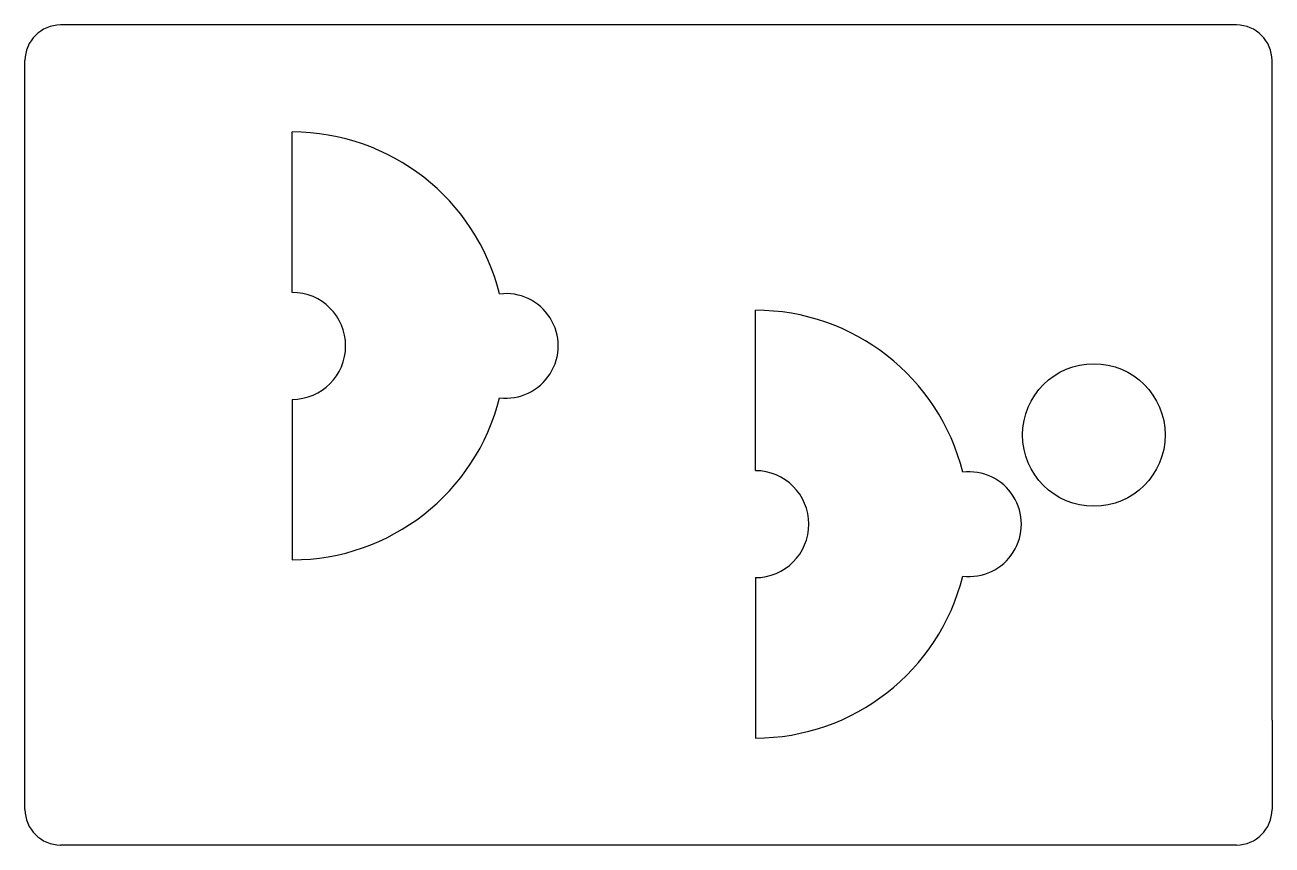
# Model space of a CAD drawing. Extents: x 5.12 to 7.87, y -4.84 to -3.03.
import ezdxf

# ---------------------------------------------------------------- set-up
doc = ezdxf.new("R2010")
doc.units = 0
doc.header["$MEASUREMENT"] = 0
doc.layers.add('BLACK', color=7, linetype='CONTINUOUS')

msp = doc.modelspace()

# ---------------------------------------------------------------- linework, layer by layer
at = {"layer": 'BLACK', "linetype": 'CONTINUOUS'}
for p, q in [((7.7953, -3.0315), (5.1969, -3.0315)), ((5.1181, -4.7638), (5.1181, -3.1102)), ((7.874, -4.5669), (7.874, -3.1102)), ((5.7087, -3.622), (5.7087, -3.2677)), ((6.7323, -4.0157), (6.7323, -3.6614)), ((5.7087, -3.8583), (5.7087, -4.2126)), ((6.7323, -4.252), (6.7323, -4.6063)), ((7.874, -4.5669), (7.874, -4.7638)), ((7.7953, -4.8425), (5.1969, -4.8425))]:
    msp.add_line(p, q, dxfattribs=at)
at = {"layer": 'BLACK'}
msp.add_circle((7.4803, -3.937), 0.1575, dxfattribs=at)
for centre, radius, start, end in [((5.1969, -3.1102), 0.0787, 90, 180), ((7.7953, -3.1102), 0.0787, 0, 90), ((5.7087, -3.7402), 0.4724, 14.0362, 90), ((5.7087, -3.7402), 0.1181, -90, 90), ((6.1811, -3.7402), 0.1154, -97.0181, 97.0181), ((6.7323, -4.1339), 0.4724, 14.0362, 90), ((5.7087, -3.7402), 0.4724, -90, -14.0362), ((6.7323, -4.1339), 0.1181, -90, 90), ((7.2047, -4.1339), 0.1154, -97.0181, 97.0181), ((6.7323, -4.1339), 0.4724, -90, -14.0362), ((5.1969, -4.7638), 0.0787, -180, -90), ((7.7953, -4.7638), 0.0787, -90, 0)]:
    msp.add_arc(centre, radius, start, end, dxfattribs=at)

doc.saveas('drawing.dxf')
